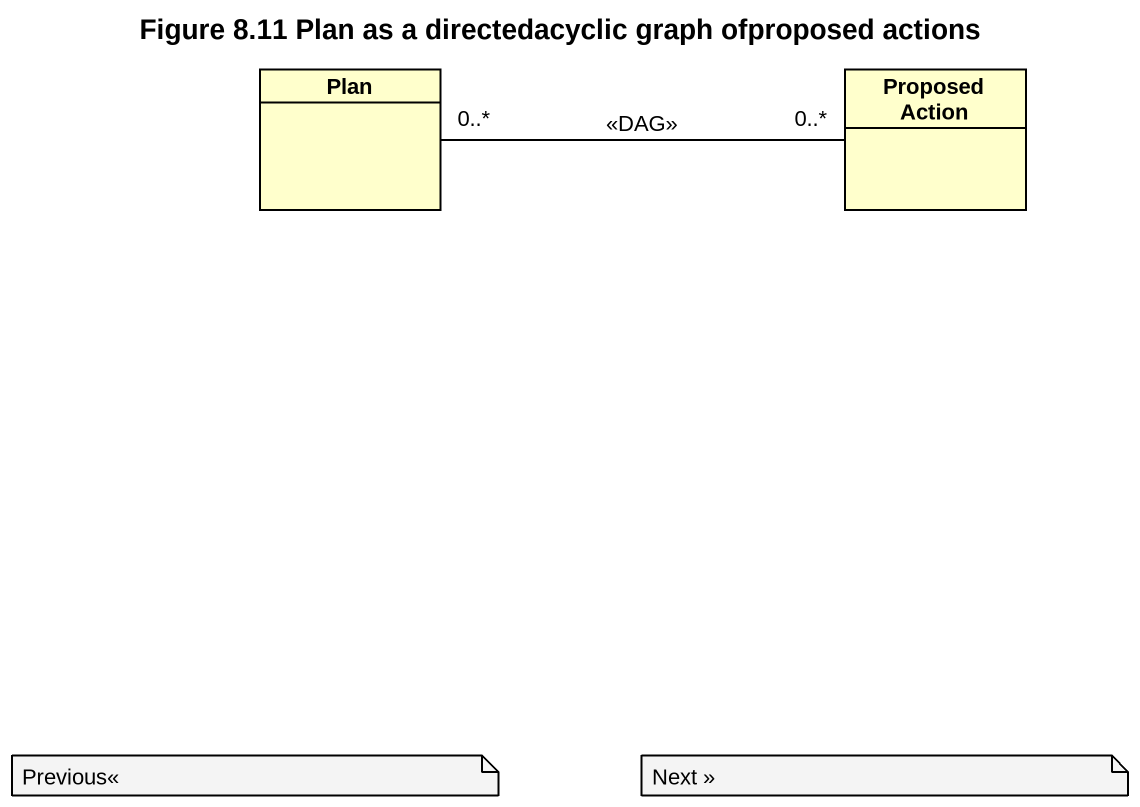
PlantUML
@startuml
title Figure 8.11 Plan as a directedacyclic graph ofproposed actions
hide circle
hide empty members
class Plan
class "Proposed Action" as Proposed_Action
Plan "0..*" -right- "0..*" Proposed_Action : <<DAG>>
note as N1
  Previous<<
end note
note as N2
  Next >>
end note
@enduml
